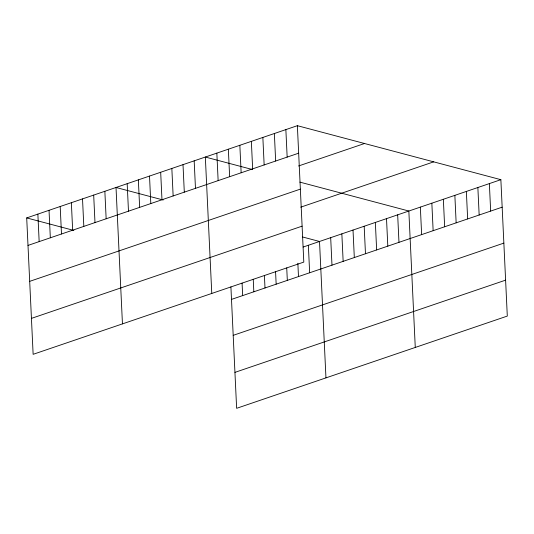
<?xml version="1.0" encoding="UTF-8"?>
<svg xmlns="http://www.w3.org/2000/svg" width="534" height="534" viewBox="0 0 534 534"><rect width="100%" height="100%" fill="white"/><g stroke="black" fill="none" stroke-linecap="round" stroke-linejoin="round"><path stroke-width="0.8" d="M297.365 125.684L303.799 262.094L33.135 354.322L26.7 217.919L297.365 125.684L500.865 179.678L507.3 316.081L236.635 408.316L230.908 286.905M27.995 245.413L298.66 153.185M298.566 165.974L364.522 143.506M29.69 281.351L300.355 189.123M300.749 207.165L433.708 161.855M31.439 318.384L302.104 226.156M303.145 247.048L500.865 179.678M231.502 299.4L502.167 207.172M233.191 335.345L503.856 243.11M234.94 372.372L505.605 280.143M252.509 169.558L205.336 157.043L211.771 293.453M299.868 182.121L408.844 211.03L415.272 347.44M163.19 199.996L116.018 187.481L122.453 323.891M302.731 237.016L319.519 241.468L325.954 377.878M26.7 217.919L73.872 230.428M489.364 183.596L490.659 211.09M477.863 187.514L479.158 215.008M466.356 191.432L467.657 218.933M454.855 195.351L456.149 222.852M443.353 199.275L444.648 226.77M431.846 203.194L433.147 230.688M420.345 207.112L421.64 234.613M397.676 214.835L398.971 242.336M386.509 218.64L387.811 246.141M375.349 222.444L376.644 249.945M364.181 226.249L365.476 253.75M353.014 230.054L354.316 257.555M341.853 233.859L343.148 261.36M330.686 237.663L331.981 265.158M308.358 245.273L309.653 272.767M297.859 263.242L298.486 276.572M285.864 129.608L287.159 157.103M286.731 267.881L287.325 280.377M274.356 133.527L275.657 161.021M275.571 271.686L276.158 284.181M262.855 137.445L264.15 164.939M264.403 275.491L264.998 287.986M251.354 141.363L252.649 168.864M253.243 279.295L253.83 291.791M239.846 145.288L241.148 172.782M242.076 283.1L242.663 295.596M228.345 149.206L229.64 176.701M216.844 153.125L218.139 180.619M194.176 160.847L195.471 188.348M183.008 164.652L184.303 192.153M171.841 168.457L173.143 195.958M160.681 172.262L161.976 199.756M149.513 176.066L150.808 203.561M138.346 179.871L139.648 207.366M127.185 183.676L128.48 211.17M104.858 191.285L106.153 218.78M93.69 195.09L94.985 222.585M82.523 198.895L83.818 226.389M71.362 202.7L72.657 230.194M60.195 206.504L61.49 233.999M49.028 210.309L50.33 237.804M37.867 214.114L39.162 241.608"/></g></svg>
